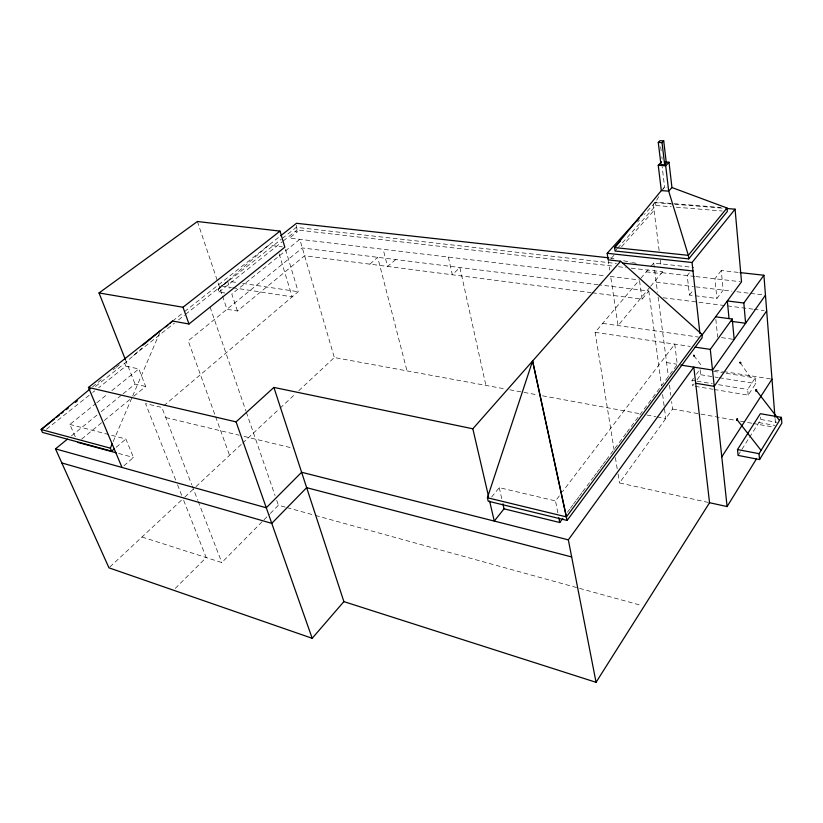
<?xml version="1.0" encoding="UTF-8"?>
<svg xmlns="http://www.w3.org/2000/svg" width="823" height="823" viewBox="0 0 823 823"><rect width="100%" height="100%" fill="white"/><g stroke="black" fill="none" stroke-linecap="round" stroke-linejoin="round"><path stroke-width="0.62" stroke-dasharray="4.12 3.09" d="M296.383 225.317L297.062 229.977L613.33 266.148M739.373 362.593L740.289 361.863L741.163 362.922M739.507 362.254L739.836 363.303L740.957 363.21M694.705 355.958C693.398 352.625 692.771 358.314 694.807 355.608M113.152 441.612L132.174 397.139M132.678 395.966L159.724 332.759M658.739 196.738L655.489 202.16L644.409 214.464M663.287 189.146L664.583 186.986L662.176 166.822M738.087 455.407L748.817 438.443M749.486 437.383L760.833 419.473L760.637 417.158M714.117 389.464L748.169 395.133L755.771 383.58L755.288 377.932L725.022 373.148M748.169 395.133L747.654 389.454L755.288 377.932M693.192 355.299L693.933 356.225L694.766 355.968M694.128 383.868L692.678 385.894L692.03 380.349L693.48 378.323M697.04 379.804L700.661 374.732L700.044 369.208L696.402 374.27M708.305 502.442L619.493 482.957L672.586 409.052L671.609 401.511M567.397 512.266L569.691 509.19M570.452 508.161L572.736 505.085M573.508 504.057L575.791 500.981M576.553 499.952L578.847 496.876M579.608 495.847L581.902 492.771M582.663 491.743L593.342 477.381M594.103 476.352L596.397 473.276M597.159 472.248L599.453 469.172M600.214 468.143L602.498 465.067M603.269 464.049L605.553 460.962M606.314 459.944L626.159 433.268M626.92 432.24L677.288 364.527L674.757 344.117L562.469 491.732M689.396 272.886L687.226 275.592L689.448 295.066L716.895 298.471L723.17 290.128L721.257 270.52L738.817 272.464M557.871 512.914L555.494 500.898L559.373 495.806M721.257 270.52L714.899 278.771L716.895 298.471M689.448 295.066L693.727 289.593M491.629 497.02L499.273 487.658L555.494 500.898M592.406 292.793L642.074 299.181L648.822 291.023L599.36 284.871M649.779 287.32L618.042 325.579L610.635 276.281M650.592 286.332L662.659 271.785L662.402 269.707M614.164 450.047L595.101 332.338L638.617 280.9M642.074 299.181L639.43 279.933L650.005 267.444M650.746 266.57L653.729 263.041L693.727 267.475M611.304 258.237L613.865 255.367M621.571 246.756L654.079 210.41M615.079 251.005L616.787 249.112M617.631 248.165L655.91 205.503L655.489 202.16L720.629 207.468M637.599 222.025L639.296 220.132M661.322 190.586L664.583 186.986L667.042 187.16M141.998 537.018L221.819 562.551L263.134 520.702M264.029 519.797L269.419 514.334M270.314 513.418L278.4 505.229L285.818 507.277M175.289 588.383L206.213 557.562L183.632 500.271M109.891 566.975L183.91 497.905M184.846 497.03L195.092 487.473M196.018 486.599L241.715 443.957M242.651 443.093L279.141 409.031M280.067 408.167L295.046 394.196M298.78 390.699L334.333 357.521L504.766 388.868M95.509 386.45L124.695 363.324L142.142 347.923M369.887 264.152L377.685 257.311L407.004 370.885M224.813 292.978L218.98 292.062L218.064 289.346L268.761 245.172L282.371 246.869M123.913 465.787L133.48 457.485L125.888 439.029L110.056 434.904M163.798 405.77L298.224 291.712L285.211 248.381M116.177 447.28L125.888 439.029M395.781 259.554L387.53 266.426L383.168 249.297M92.536 386.933L102.422 378.745M113.286 369.733L115.271 368.097M116.259 367.274L119.222 364.815M81.652 439.132L103.317 421.304M104.305 420.491L129.921 399.433M133.861 396.192L145.681 386.471L138.83 368.93L125.816 366.142L98.698 387.705M222.519 296.043L226.973 309.263L237.436 311.012L304.623 255.758L591.13 292.628M71.406 435.912L97.268 414.854M101.25 411.613L122.133 394.618M123.131 393.806L135.065 384.094L145.681 386.471M75.263 436.766L69.873 424.431L95.859 403.517M96.857 402.714L107.854 393.867M111.846 390.647L138.83 368.93M46.479 429.225L91.672 393.291M92.67 392.489L94.676 390.894M218.98 292.062L282.227 241.767M283.235 240.964L297.062 229.977M133.583 355.485L174.476 323.1M178.468 319.941L184.455 315.199M185.453 314.407L227.508 281.116L237.61 282.628M218.064 289.346L281.25 239.277M282.248 238.475L296.29 227.354L616.365 263.494M172.593 321.052L183.611 312.359M184.609 311.567L279.655 236.571M740.793 363.293L739.527 362.624M693.542 354.991L694.622 355.577M739.959 362.007L741.07 362.902M654.357 202.592L673.574 204.166M674.86 204.269L722.255 208.147M655.91 205.503L671.218 206.768M676.321 207.201L722.234 211.007M618.433 266.734L626.087 267.609M631.19 268.185L662.659 271.785M694.777 276.456L661.918 272.68L661.599 270.139M696.032 276.6L740.247 281.682M295.282 231.386L297.556 231.654L289.48 238.094L605.039 275.818M646.261 271.857L661.167 273.575M610.131 276.435L639.43 279.933M656.188 282.114L693.388 286.569M695.877 286.867L731.884 291.167M736.852 291.764L749.29 293.255M750.535 293.399L762.972 294.891M598.095 284.717L302.319 247.939L188.2 340.825L215.184 415.543M663.173 297.761L752.798 309.119M754.063 309.283L764.155 310.559M721.473 337.625L732.912 339.251M602.673 323.377L698.501 337.091M595.101 332.338L690.25 346.411M242.662 283.39L298.224 291.712M221.366 285.972L231.479 287.525M232.744 287.721L292.175 296.836L278.606 252.177M666.579 362.583L676.743 364.178M714.848 370.175L722.471 371.368M723.736 371.574L770.729 378.961M713.644 371.358L723.756 372.953M700.661 374.732L718.201 377.551M719.456 377.747L755.771 383.58M692.03 380.349L695.816 380.967M697.081 381.172L712.255 383.662M718.572 384.691L747.654 389.454M695.198 386.316L712.852 389.258M760.833 419.473L776.902 422.302M758.888 422.549L774.988 425.419M672.586 409.052L735.495 420.306M740.535 421.201L751.852 423.228M753.117 423.454L771.984 426.828M509.797 389.793L537.47 394.886M542.511 395.812L639.378 413.63M646.929 415.018L655.736 416.644M656.991 416.87L665.797 418.496L664.284 407.138M609.874 257.938L616.273 259.255M623.731 260.778L631.19 262.311M632.434 262.558L636.169 263.329M165.783 417.57L239.123 435.223M244.092 436.416L293.821 448.391M69.873 424.431L108.842 434.585M118.605 453.452L133.48 457.485M287.052 507.616L314.232 515.126M315.466 515.465L641.683 605.512M693.892 355.701L701.68 365.885M740.227 362.748L750.298 377.14M124.695 363.324L125.816 366.142M175.638 479.974L145.548 403.579L161.853 407.416L191.718 484.665M177.521 484.747L181.76 495.487M125.353 359.538L135.065 384.094M192.181 485.868L197.736 500.25M198.199 501.444L221.819 562.551M215.626 416.747L229.545 455.314M210.091 307.102L245.923 411.027M246.334 412.23L275.067 495.569M276.734 500.405L278.4 505.229M197.397 221.51L222.107 294.84M227.508 281.116L229.854 288.184M237.436 311.012L231.808 294.078L299.819 239.328L334.333 357.521M448.35 257.085L452.321 274.769L459.872 267.526L485.889 385.401M499.273 487.658L501.804 498.861M615.398 457.639L617.24 469.038M618.063 474.099L619.493 482.957M608.156 259.852L609.678 269.965M648.822 291.023L661.425 385.678M662.608 394.515L664.12 405.873M653.729 263.041L657.484 292.124M658.133 297.124L668.369 376.399M669.5 385.185L670.796 395.235M653.225 203.62L659.192 251.077M660.313 259.975L660.951 265.057M660.694 146.833L661.28 151.741M661.867 156.648L662.155 159.106M715.835 319.355L717.656 337.091M775.071 418.598L775.461 423.691"/><path stroke-width="1.23" d="M736.966 419.576C737.151 422.487 738.138 416.87 736.966 419.576L761.069 450.397M756.121 390.215C756.07 393.281 757.355 387.931 756.121 390.215L779.494 420.471M114.232 448.926L111.609 451.148L110.354 448.154L112.144 443.957M759.557 459.584L781.85 423.176L781.418 417.364L760.339 413.702L737.511 449.553L738.087 455.407L759.557 459.584L759.032 453.689L781.418 417.364M121.999 467.454L88.452 387.448L236.078 421.87L273.894 387.417L343.88 601.613L596.058 682.308L709.549 502.719L727.1 506.567L756.43 458.915M721.781 456.847L771.995 379.166M766.686 310.878L714.241 386.326L695.692 383.271M765.462 295.19L712.512 370.072L680.827 365.083M727.1 506.567L710.29 349.384L732.244 319.026L715.578 316.814M731.781 321.412L745.617 323.254L743.827 303.018L763.909 275.242L740.072 272.598M596.058 682.308L568.333 539.847L693.82 367.13L709.549 502.719M701.885 335.3L741.513 281.826L735.073 209.186L726.102 208.456M567.109 520.434L532.584 361.03L487.411 497.75L488.214 501.197L567.109 520.434L702.225 337.615L701.854 334.303L620.604 261.241L608.156 259.852L607.179 253.299L639.481 217.539M502.925 503.851L504.046 508.83L559.763 522.523L562.819 518.418M620.604 261.241L472.834 428.783L488.533 496.392L487.411 497.75L566.419 516.885L701.854 334.303M504.046 508.83L494.273 521.082L489.623 501.084M699.941 333.521L692.04 262.506L735.073 209.186M661.569 161.781L658.246 165.33L661.322 190.586L614.575 247.569L615.079 251.005L688.738 258.875L727.326 211.439L727.018 207.993L671.949 187.531L669.006 162.244L665.293 162.018M727.018 207.993L688.337 255.336L688.738 258.875M67.435 439.143L55.491 448.864L108.975 567.839L312.184 638.298L343.88 601.613M671.949 187.531L668.698 191.152L661.322 190.586M641.179 215.657L642.876 213.785M620.542 240.954L614.575 247.569L688.337 255.336L668.698 191.152L665.704 165.804L669.006 162.244M664.665 164.795L666.321 163.016L663.719 140.887L659.964 140.692L658.277 142.441L660.941 164.559L664.665 164.795L662.042 142.636L663.719 140.887M165.927 326.937L167.83 325.25M169.733 323.573L172.593 321.052L188.992 324.005L284.851 247.178L280.026 231.109L197.397 221.51L99.027 292.957L125.353 359.538M90.561 388.569L41.15 429.524L42.457 432.414L111.609 451.148M142.935 345.156L160.722 330.414M54.236 419.154L41.15 429.524L110.354 448.154M56.252 417.559L59.266 415.173M61.283 413.578L63.299 411.984M66.313 409.587L68.33 407.992M75.377 402.406L77.383 400.811M88.452 387.448L172.593 321.052M280.643 235.79L296.486 223.29L608.598 257.794M99.027 292.957L183.004 307.246L280.026 231.109M658.277 142.441L662.042 142.636M658.246 165.33L665.704 165.804M607.179 253.299L692.04 262.506M622.651 263.072L692.987 270.983M743.827 303.018L727.326 300.961L729.024 318.563M695.188 347.141L710.29 349.384M737.511 449.553L759.032 453.689M273.894 387.417L472.834 428.783M568.333 539.847L301.619 472.268L266.292 507.781L55.491 448.864M571.666 556.965L306.65 487.669L271.765 523.346L61.828 462.948M77.712 442.373L116.125 452.784M183.004 307.246L188.992 324.005M236.078 421.87L312.184 638.298M532.615 360.999L566.419 516.885M558.817 517.718L559.763 522.523M732.244 319.026L734.178 339.426M763.909 275.242L774.968 417.323M736.636 419.761C737.274 422.055 737.511 416.572 736.636 419.761M755.781 390.4C756.172 393.013 756.759 387.468 755.781 390.4"/></g></svg>
